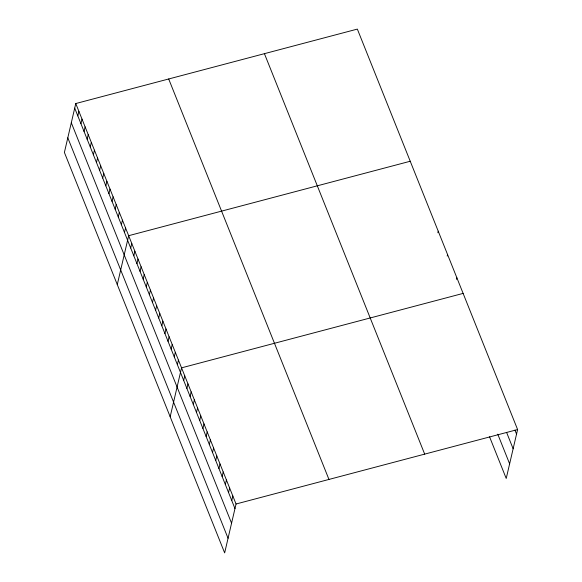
<?xml version="1.0" encoding="UTF-8"?>
<svg xmlns="http://www.w3.org/2000/svg" width="582" height="582" viewBox="0 0 582 582"><rect width="100%" height="100%" fill="white"/><g stroke="black" fill="none" stroke-linecap="round" stroke-linejoin="round"><path stroke-width="0.87" d="M75.776 103.545L64.398 152.448L224.652 552.9L236.037 504.005L75.776 103.545L357.348 29.1L517.602 429.552L506.224 478.455L489.557 436.806M77.821 115.898L78.89 111.322M80.934 123.668L81.997 119.092M84.048 131.445L85.11 126.869M87.154 139.214L88.224 134.646M90.268 146.991L91.33 142.415M93.375 154.761L94.444 150.192M96.488 162.538L97.55 157.962M99.602 170.308L100.664 165.739M102.708 178.085L103.778 173.509M105.822 185.854L106.884 181.286M108.936 193.631L109.998 189.055M112.042 201.401L113.104 196.832M115.156 209.178L116.218 204.602M118.262 216.955L119.332 212.379M121.376 224.725L122.438 220.149M124.49 232.502L125.552 227.926M117.28 284.598L128.666 235.695L410.23 161.25M130.71 248.048L131.772 243.472M133.816 255.818L134.886 251.242M136.93 263.595L137.992 259.019M140.044 271.365L141.106 266.789M143.15 279.142L144.22 274.566M146.264 286.911L147.326 282.335M149.37 294.688L150.44 290.112M152.484 302.458L153.546 297.889M155.598 310.235L156.66 305.659M158.704 318.005L159.774 313.436M161.818 325.782L162.88 321.206M164.932 333.551L165.994 328.983M168.038 341.328L169.1 336.752M171.152 349.098L172.214 344.529M174.258 356.875L175.328 352.299M177.372 364.645L178.434 360.076M170.17 416.748L181.548 367.846L463.112 293.401M183.686 380.432L184.749 375.856M186.895 388.441L187.957 383.865M190.096 396.451L191.165 391.875M193.304 404.461L194.366 399.885M196.505 412.463L197.574 407.895M199.713 420.473L200.775 415.904M202.922 428.483L203.984 423.914M206.123 436.493L207.185 431.917M209.331 444.502L210.393 439.927M212.532 452.512L213.601 447.936M215.74 460.522L216.802 455.946M218.941 468.532L220.011 463.956M222.149 476.542L223.212 471.966M225.358 484.551L226.42 479.975M228.559 492.561L229.621 487.985M231.767 500.564L232.829 495.995M437.875 232.735L438.224 231.214M447.202 256.058L447.558 254.53M456.535 279.375L456.892 277.854M236.037 504.005L517.602 429.552M514.932 430.12L516.54 434.128M506.726 432.739L513.135 448.751M497.77 434.194L509.628 463.825M264.424 53.668L424.685 454.12M168.693 78.977L328.954 479.437M74.714 108.121L234.968 508.573M71.31 122.751L231.563 523.203M67.803 137.818L228.057 538.27"/></g></svg>
